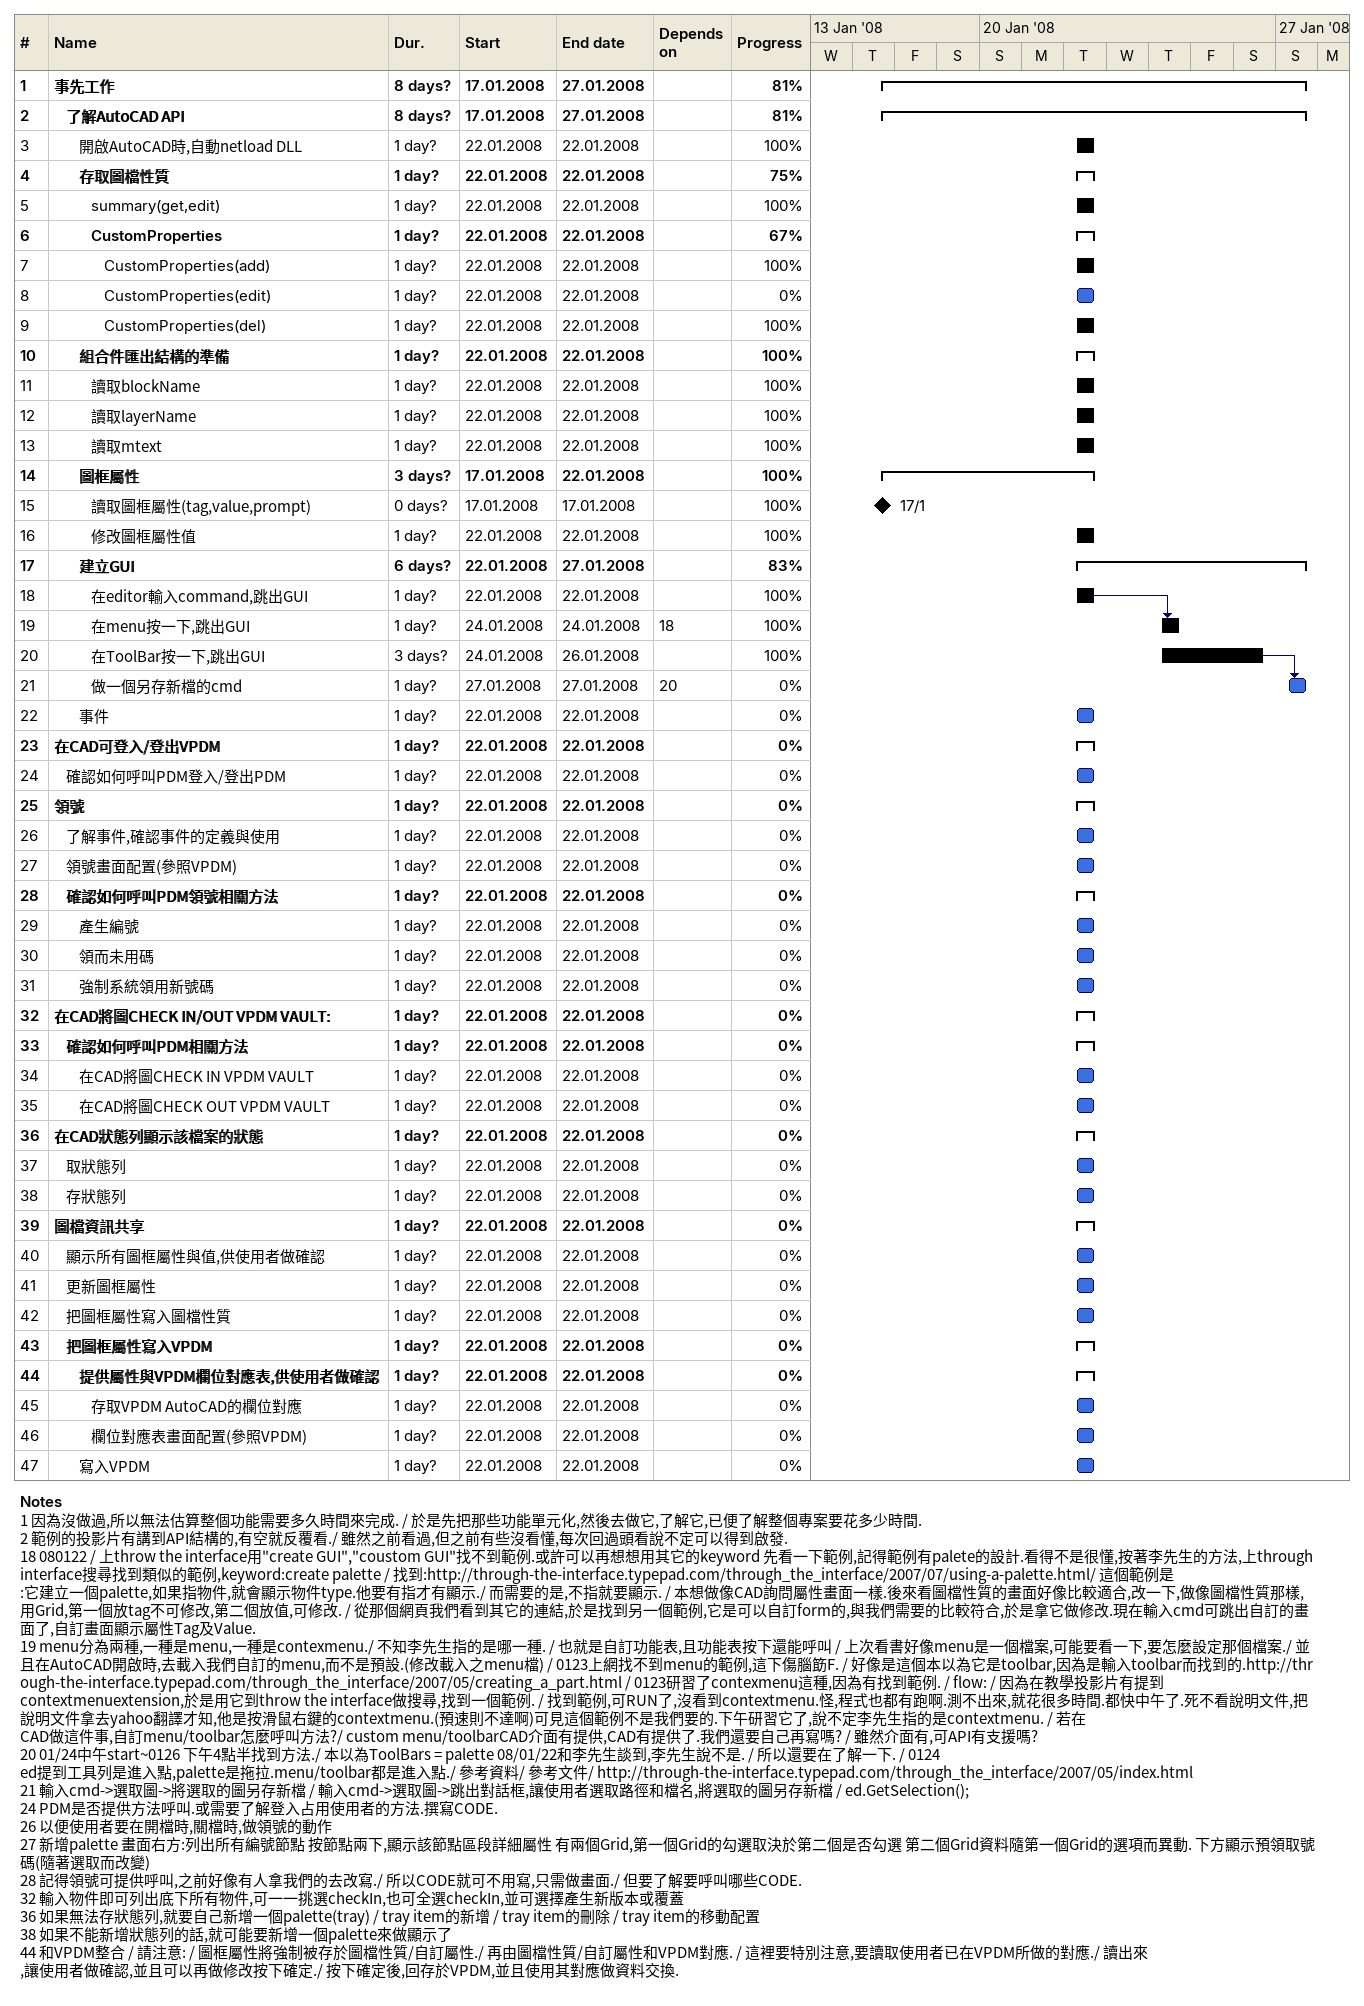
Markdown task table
| ID | Level | Task | Duration | Start | Finish | Predecessors | % complete |
|---|---|---|---|---|---|---|---|
| 1 | 1 | **事先工作** | 8d? | 2008-01-17 | 2008-01-27 |  | 81 |
| 2 | 2 | **了解AutoCAD API** | 8d? | 2008-01-17 | 2008-01-27 |  | 81 |
| 3 | 3 | 開啟AutoCAD時,自動netload DLL | 1d? | 2008-01-22 | 2008-01-22 |  | 100 |
| 4 | 3 | **存取圖檔性質** | 1d? | 2008-01-22 | 2008-01-22 |  | 75 |
| 5 | 4 | summary(get,edit) | 1d? | 2008-01-22 | 2008-01-22 |  | 100 |
| 6 | 4 | **CustomProperties** | 1d? | 2008-01-22 | 2008-01-22 |  | 67 |
| 7 | 5 | CustomProperties(add) | 1d? | 2008-01-22 | 2008-01-22 |  | 100 |
| 8 | 5 | CustomProperties(edit) | 1d? | 2008-01-22 | 2008-01-22 |  | 0 |
| 9 | 5 | CustomProperties(del) | 1d? | 2008-01-22 | 2008-01-22 |  | 100 |
| 10 | 3 | **組合件匯出結構的準備** | 1d? | 2008-01-22 | 2008-01-22 |  | 100 |
| 11 | 4 | 讀取blockName | 1d? | 2008-01-22 | 2008-01-22 |  | 100 |
| 12 | 4 | 讀取layerName | 1d? | 2008-01-22 | 2008-01-22 |  | 100 |
| 13 | 4 | 讀取mtext | 1d? | 2008-01-22 | 2008-01-22 |  | 100 |
| 14 | 3 | **圖框屬性** | 3d? | 2008-01-17 | 2008-01-22 |  | 100 |
| 15 | 4 | 讀取圖框屬性(tag,value,prompt) | 0d? | 2008-01-17 | 2008-01-17 |  | 100 |
| 16 | 4 | 修改圖框屬性值 | 1d? | 2008-01-22 | 2008-01-22 |  | 100 |
| 17 | 3 | **建立GUI** | 6d? | 2008-01-22 | 2008-01-27 |  | 83 |
| 18 | 4 | 在editor輸入command,跳出GUI | 1d? | 2008-01-22 | 2008-01-22 |  | 100 |
| 19 | 4 | 在menu按一下,跳出GUI | 1d? | 2008-01-24 | 2008-01-24 | 18 | 100 |
| 20 | 4 | 在ToolBar按一下,跳出GUI | 3d? | 2008-01-24 | 2008-01-26 |  | 100 |
| 21 | 4 | 做一個另存新檔的cmd | 1d? | 2008-01-27 | 2008-01-27 | 20 | 0 |
| 22 | 3 | 事件 | 1d? | 2008-01-22 | 2008-01-22 |  | 0 |
| 23 | 1 | **在CAD可登入/登出VPDM** | 1d? | 2008-01-22 | 2008-01-22 |  | 0 |
| 24 | 2 | 確認如何呼叫PDM登入/登出PDM | 1d? | 2008-01-22 | 2008-01-22 |  | 0 |
| 25 | 1 | **領號** | 1d? | 2008-01-22 | 2008-01-22 |  | 0 |
| 26 | 2 | 了解事件,確認事件的定義與使用 | 1d? | 2008-01-22 | 2008-01-22 |  | 0 |
| 27 | 2 | 領號畫面配置(參照VPDM) | 1d? | 2008-01-22 | 2008-01-22 |  | 0 |
| 28 | 2 | **確認如何呼叫PDM領號相關方法** | 1d? | 2008-01-22 | 2008-01-22 |  | 0 |
| 29 | 3 | 產生編號 | 1d? | 2008-01-22 | 2008-01-22 |  | 0 |
| 30 | 3 | 領而未用碼 | 1d? | 2008-01-22 | 2008-01-22 |  | 0 |
| 31 | 3 | 強制系統領用新號碼 | 1d? | 2008-01-22 | 2008-01-22 |  | 0 |
| 32 | 1 | **在CAD將圖CHECK IN/OUT VPDM VAULT:** | 1d? | 2008-01-22 | 2008-01-22 |  | 0 |
| 33 | 2 | **確認如何呼叫PDM相關方法** | 1d? | 2008-01-22 | 2008-01-22 |  | 0 |
| 34 | 3 | 在CAD將圖CHECK IN VPDM VAULT | 1d? | 2008-01-22 | 2008-01-22 |  | 0 |
| 35 | 3 | 在CAD將圖CHECK OUT VPDM VAULT | 1d? | 2008-01-22 | 2008-01-22 |  | 0 |
| 36 | 1 | **在CAD狀態列顯示該檔案的狀態** | 1d? | 2008-01-22 | 2008-01-22 |  | 0 |
| 37 | 2 | 取狀態列 | 1d? | 2008-01-22 | 2008-01-22 |  | 0 |
| 38 | 2 | 存狀態列 | 1d? | 2008-01-22 | 2008-01-22 |  | 0 |
| 39 | 1 | **圖檔資訊共享** | 1d? | 2008-01-22 | 2008-01-22 |  | 0 |
| 40 | 2 | 顯示所有圖框屬性與值,供使用者做確認 | 1d? | 2008-01-22 | 2008-01-22 |  | 0 |
| 41 | 2 | 更新圖框屬性 | 1d? | 2008-01-22 | 2008-01-22 |  | 0 |
| 42 | 2 | 把圖框屬性寫入圖檔性質 | 1d? | 2008-01-22 | 2008-01-22 |  | 0 |
| 43 | 2 | **把圖框屬性寫入VPDM** | 1d? | 2008-01-22 | 2008-01-22 |  | 0 |
| 44 | 3 | **提供屬性與VPDM欄位對應表,供使用者做確認** | 1d? | 2008-01-22 | 2008-01-22 |  | 0 |
| 45 | 4 | 存取VPDM AutoCAD的欄位對應 | 1d? | 2008-01-22 | 2008-01-22 |  | 0 |
| 46 | 4 | 欄位對應表畫面配置(參照VPDM) | 1d? | 2008-01-22 | 2008-01-22 |  | 0 |
| 47 | 3 | 寫入VPDM | 1d? | 2008-01-22 | 2008-01-22 |  | 0 |

Notes
- 1: 因為沒做過,所以無法估算整個功能需要多久時間來完成. / 於是先把那些功能單元化,然後去做它,了解它,已便了解整個專案要花多少時間.
- 2: 範例的投影片有講到API結構的,有空就反覆看./ 雖然之前看過,但之前有些沒看懂,每次回過頭看說不定可以得到啟發.
- 18: 080122 / 上throw the interface用"create GUI","coustom GUI"找不到範例.或許可以再想想用其它的keyword 先看一下範例,記得範例有palete的設計.看得不是很懂,按著李先生的方法,上through interface搜尋找到類似的範例,keyword:create palette / 找到:http://through-the-interface.typepad.com/through_the_interface/2007/07/using-a-palette.html/ 這個範例是:它建立一個palette,如果指物件,就會顯示物件type.他要有指才有顯示./ 而需要的是,不指就要顯示. / 本想做像CAD詢問屬性畫面一樣.後來看圖檔性質的畫面好像比較適合,改一下,做像圖檔性質那樣,用Grid,第一個放tag不可修改,第二個放值,可修改. / 從那個網頁我們看到其它的連結,於是找到另一個範例,它是可以自訂form的,與我們需要的比較符合,於是拿它做修改.現在輸入cmd可跳出自訂的畫面了,自訂畫面顯示屬性Tag及Value.
- 19: menu分為兩種,一種是menu,一種是contexmenu./ 不知李先生指的是哪一種. / 也就是自訂功能表,且功能表按下還能呼叫 / 上次看書好像menu是一個檔案,可能要看一下,要怎麼設定那個檔案./ 並且在AutoCAD開啟時,去載入我們自訂的menu,而不是預設.(修改載入之menu檔) / 0123上網找不到menu的範例,這下傷腦筯F. / 好像是這個本以為它是toolbar,因為是輸入toolbar而找到的.http://through-the-interface.typepad.com/through_the_interface/2007/05/creating_a_part.html / 0123研習了contexmenu這種,因為有找到範例. / flow: / 因為在教學投影片有提到contextmenuextension,於是用它到throw the interface做搜尋,找到一個範例. / 找到範例,可RUN了,沒看到contextmenu.怪,程式也都有跑啊.測不出來,就花很多時間.都快中午了.死不看說明文件,把說明文件拿去yahoo翻譯才知,他是按滑鼠右鍵的contextmenu.(預速則不達啊)可見這個範例不是我們要的.下午研習它了,說不定李先生指的是contextmenu. / 若在CAD做這件事,自訂menu/toolbar怎麼呼叫方法?/ custom menu/toolbarCAD介面有提供,CAD有提供了.我們還要自己再寫嗎? / 雖然介面有,可API有支援嗎?
- 20: 01/24中午start~0126 下午4點半找到方法./ 本以為ToolBars = palette 08/01/22和李先生談到,李先生說不是. / 所以還要在了解一下. / 0124 ed提到工具列是進入點,palette是拖拉.menu/toolbar都是進入點./ 參考資料/ 參考文件/ http://through-the-interface.typepad.com/through_the_interface/2007/05/index.html
- 21: 輸入cmd->選取圖->將選取的圖另存新檔 / 輸入cmd->選取圖->跳出對話框,讓使用者選取路徑和檔名,將選取的圖另存新檔 / ed.GetSelection();
- 24: PDM是否提供方法呼叫.或需要了解登入占用使用者的方法.撰寫CODE.
- 26: 以便使用者要在開檔時,關檔時,做領號的動作
- 27: 新增palette 畫面右方:列出所有編號節點 按節點兩下,顯示該節點區段詳細屬性 有兩個Grid,第一個Grid的勾選取決於第二個是否勾選 第二個Grid資料隨第一個Grid的選項而異動. 下方顯示預領取號碼(隨著選取而改變)
- 28: 記得領號可提供呼叫,之前好像有人拿我們的去改寫./ 所以CODE就可不用寫,只需做畫面./ 但要了解要呼叫哪些CODE.
- 32: 輸入物件即可列出底下所有物件,可一一挑選checkIn,也可全選checkIn,並可選擇產生新版本或覆蓋
- 36: 如果無法存狀態列,就要自己新增一個palette(tray) / tray item的新增 / tray item的刪除 / tray item的移動配置
- 38: 如果不能新增狀態列的話,就可能要新增一個palette來做顯示了
- 44: 和VPDM整合 / 請注意: / 圖框屬性將強制被存於圖檔性質/自訂屬性./ 再由圖檔性質/自訂屬性和VPDM對應. / 這裡要特別注意,要讀取使用者已在VPDM所做的對應./ 讀出來,讓使用者做確認,並且可以再做修改按下確定./ 按下確定後,回存於VPDM,並且使用其對應做資料交換.
